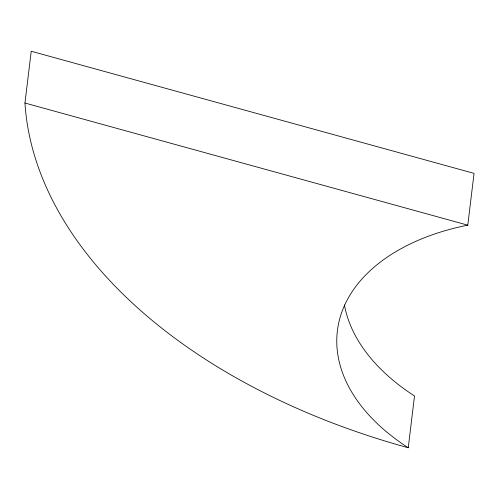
<?xml version="1.0" encoding="UTF-8"?>
<svg xmlns="http://www.w3.org/2000/svg" width="499" height="499" viewBox="0 0 499 499"><rect width="100%" height="100%" fill="white"/><g stroke="black" fill="none" stroke-linecap="round" stroke-linejoin="round"><path stroke-width="0.75" d="M24.95 103.031L31.219 51.247L474.05 173.378L467.781 225.161A218.306 136.196 6.9 0 0 408.251 447.753A553.722 345.458 6.9 0 1 24.95 103.031L467.781 225.161M408.251 447.753L414.519 395.969A218.306 136.196 6.9 0 1 344.447 304.939"/></g></svg>
